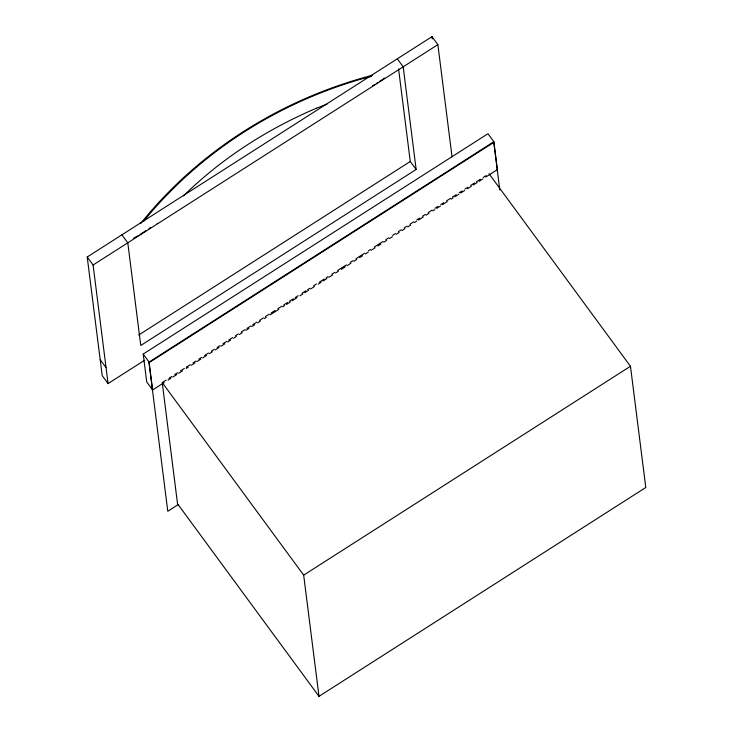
<?xml version="1.0" encoding="UTF-8"?>
<svg xmlns="http://www.w3.org/2000/svg" width="733" height="733" viewBox="0 0 733 733"><rect width="100%" height="100%" fill="white"/><g stroke="black" fill="none" stroke-linecap="round" stroke-linejoin="round"><path stroke-width="1.1" d="M143.723 221.284L149.459 214.155A425.946 393.236 -7.2 0 1 360.554 79.246L371.475 76.379M183.507 195.867C221.604 158.42 267.325 129.1 316.409 108.227M383.112 79.137L384.513 78.037M148.946 228.659L150.659 227.441M146.16 230.519L140.003 234.514M144.676 360.215L108.072 383.597L102.199 375.598L87.218 256.999L431.994 36.65L437.867 44.649L452.05 156.871M138.28 235.614L133.663 238.161M376.231 83.535L377.953 82.435M379.676 81.336L382.25 79.686M108.072 383.597L93.091 264.998L437.867 44.649M138.729 335.018L410.269 161.48L398.578 68.975M397.295 58.823L403.177 66.822L416.142 169.479L140.754 345.481L127.789 242.825L121.907 234.826M164.155 382.58L152.601 389.965L146.728 381.966L143.201 354.057L487.976 133.718L493.85 141.716L497.377 169.616L485.823 177.001M152.601 389.965L149.074 362.056L493.85 141.716M166.07 380.115L162.213 382.58L303.673 575.13L318.992 696.35L645.782 487.491L630.472 366.271L489.012 173.73M168.966 378.274L171.852 376.423M174.747 374.572L177.643 372.721M180.529 370.88L184.386 368.415M186.319 367.178L190.168 364.713M193.063 362.862L195.958 361.021M198.845 359.17L201.74 357.319M204.635 355.478L208.484 353.013M211.379 351.162L214.274 349.311M217.16 347.46L220.056 345.619M222.951 343.768L226.799 341.303M228.733 340.075L232.59 337.611M235.476 335.76L238.372 333.909M241.267 332.058L245.115 329.593M247.048 328.366L250.906 325.901M252.83 324.673L256.687 322.208M259.583 320.358L263.44 317.893M265.364 316.656L269.222 314.191M271.146 312.964L275.003 310.499M277.899 308.648L281.756 306.183M283.68 304.955L287.538 302.491M289.462 301.254L293.319 298.789M295.243 297.561L298.139 295.711M301.996 293.246L305.853 290.781M307.778 289.553L309.711 288.316M313.559 285.852L316.454 284.01M319.35 282.159L324.169 279.081M326.093 277.844L328.027 276.616M331.875 274.151L334.77 272.3M337.666 270.45L346.343 264.906M350.2 262.441L353.086 260.6M355.981 258.749L364.658 253.206M368.516 250.741L370.44 249.504M374.297 247.039L382.974 241.496M385.86 239.645L388.756 237.804M392.613 235.339L395.499 233.488M398.395 231.637L401.29 229.796M404.176 227.945L407.072 226.094M409.967 224.243L413.815 221.778M416.711 219.937L419.606 218.086M422.492 216.235L425.387 214.393M428.283 212.543L432.131 210.078M435.026 208.227L437.922 206.376M440.808 204.534L443.703 202.684M446.599 200.833L450.447 198.368M452.38 197.14L456.238 194.676M459.124 192.825L462.019 190.974M464.914 189.132L467.801 187.281M470.696 185.431L474.553 182.966M476.477 181.738L480.335 179.273M483.23 177.423L486.116 175.572M168.013 380.115L170.899 378.274M172.823 377.037L176.68 374.581M178.605 373.344L182.453 370.889M186.31 368.424L188.234 367.196M191.121 365.346L194.978 362.881M196.902 361.653L200.75 359.188M202.684 357.961L206.532 355.496M209.418 353.654L212.313 351.803M215.2 349.962L219.048 347.497M220.981 346.269L224.829 343.804M227.716 341.954L230.611 340.112M233.497 338.261L236.383 336.42M239.279 334.569L242.165 332.727M246.022 330.262L248.908 328.421M251.795 326.57L254.69 324.728M257.576 322.877L260.462 321.027M264.32 318.571L266.244 317.334M270.092 314.878L278.76 309.335M282.617 306.87L284.541 305.643M286.466 304.415L290.323 301.95M292.247 300.722L297.057 297.644M299.953 295.793L302.839 293.951M304.763 292.714L308.62 290.259M310.545 289.022L314.393 286.566M318.25 284.102L321.136 282.251M323.061 281.023L326.918 278.558M328.842 277.331L332.69 274.866M335.586 273.024L338.472 271.173M341.358 269.332L345.216 266.867M347.14 265.639L350.988 263.174M353.883 261.324L356.769 259.482M359.656 257.631L362.551 255.79M365.437 253.939L368.323 252.097M371.219 250.246L375.067 247.791M377.962 245.94L380.848 244.098M383.735 242.247L386.621 240.397M389.516 238.555L392.402 236.704M396.26 234.248L399.146 232.398M402.032 230.556L404.928 228.705M407.814 226.863L410.7 225.013M414.557 222.548L416.481 221.32M418.406 220.092L423.225 217.014M426.111 215.163L428.997 213.321M432.855 210.857L434.779 209.629M436.703 208.392L440.56 205.936M442.485 204.699L447.295 201.621M451.152 199.165L453.076 197.928M455.001 196.701L458.858 194.236M460.782 193.008L464.63 190.543M467.526 188.702L471.374 186.237M473.298 185.009L477.156 182.544M479.08 181.317L482.928 178.852M178.376 504.496L167.784 511.267L149.01 362.716L493.795 142.367L499.805 189.994M303.673 575.13L630.472 366.271M372.566 85.798L374.435 84.662M316.216 108.31L327.065 104.113M410.269 161.48L416.142 169.479M87.218 256.999L93.091 264.998M143.201 354.057L149.074 362.056M100.183 359.656L106.065 367.654M318.992 696.35L177.533 503.8L162.359 383.707M431.994 36.65L432.278 38.904M140.681 223.483A427.064 394.272 -7.2 0 1 372.199 75.316M157.586 223.235A7.367 1.988 40.5 0 1 157.128 223.501"/></g></svg>
